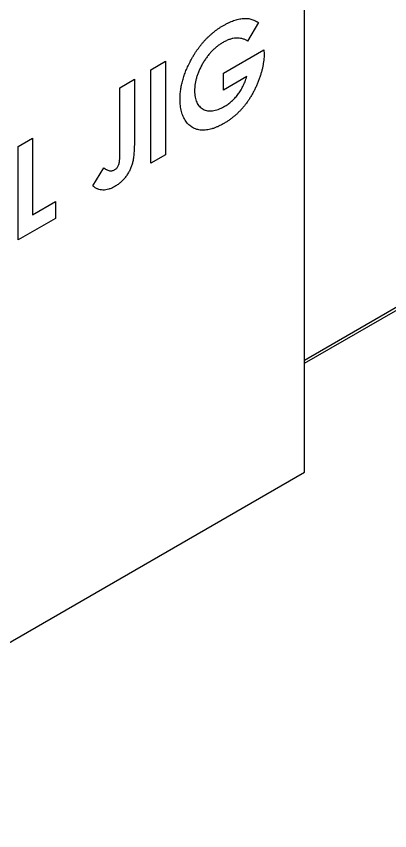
# Model space of a CAD drawing. Header units: inches. Extents: x -4.3 to 17.5, y -13.3 to 0.
# Drawn here: x 14.581 to 15.396, y -11.488 to -9.71 of the extents above; entities that cross this region are included whole.
import ezdxf

# ---------------------------------------------------------------- set-up
doc = ezdxf.new("R2010")
doc.units = ezdxf.units.IN
doc.header["$LTSCALE"] = 0.5
doc.header["$MEASUREMENT"] = 0
doc.layers.add('Housing', color=150, linetype='CONTINUOUS')
doc.layers.add('Jig', color=41, linetype='CONTINUOUS', lineweight=13)

msp = doc.modelspace()

# ---------------------------------------------------------------- linework, layer by layer
at = {"layer": 'Housing', "linetype": 'Continuous', "lineweight": 25, "transparency": 16777216}
for p, q in [((15.210335, -10.460225), (15.637406, -10.214001)), ((15.210335, -10.46699), (15.633263, -10.223158))]:
    msp.add_line(p, q, dxfattribs=at)
at = {"layer": 'Jig', "linetype": 'Continuous', "lineweight": 25, "transparency": 16777216}
for p, q in [((15.210335, -10.704643), (15.210335, -8.775217)), ((15.109447, -9.723644), (15.085437, -9.764043)), ((15.033559, -9.834435), (15.121699, -9.783552)), ((15.121699, -9.783552), (15.121947, -9.792119)), ((14.874913, -9.826569), (14.906642, -9.808252)), ((14.906642, -9.808252), (14.906642, -10.012387)), ((14.874913, -10.030704), (14.874913, -9.826569)), ((15.033559, -9.871075), (15.033559, -9.834435)), ((15.084304, -9.84178), (15.033559, -9.871075)), ((14.806922, -9.865819), (14.838651, -9.847502)), ((14.838651, -9.847502), (14.838651, -9.98302)), ((14.806922, -10.009842), (14.806922, -9.865819)), ((14.584818, -9.994037), (14.616547, -9.97572)), ((14.616547, -9.97572), (14.616547, -10.143216)), ((14.584818, -10.198172), (14.584818, -9.994037)), ((14.906642, -10.012387), (14.874913, -10.030704)), ((14.747996, -10.080294), (14.772006, -10.040795)), ((14.771789, -10.041151), (14.77702, -10.044171)), ((14.616547, -10.143216), (14.666407, -10.114432)), ((14.666407, -10.114432), (14.666407, -10.151072)), ((14.666407, -10.151072), (14.584818, -10.198172)), ((12.558685, -12.235408), (15.210335, -10.704643))]:
    msp.add_line(p, q, dxfattribs=at)
for points, knots in [([(15.033169, -9.729975), (15.03507, -9.728911), (15.038853, -9.726795), (15.044477, -9.724015), (15.050023, -9.721532), (15.055467, -9.719468), (15.060828, -9.717703), (15.066078, -9.716376), (15.071252, -9.715326), (15.07462, -9.714926), (15.076301, -9.714726)], [0, 0, 0, 0, 0.1289757, 0.25661428, 0.38237486, 0.50745021, 0.63123181, 0.75422072, 0.87730085, 1, 1, 1, 1]), ([(15.076301, -9.714726), (15.077716, -9.714622), (15.080593, -9.71441), (15.084779, -9.714644), (15.088975, -9.71516), (15.093137, -9.716091), (15.097256, -9.717436), (15.101378, -9.71911), (15.105459, -9.721185), (15.1081, -9.722814), (15.109447, -9.723644)], [0, 0, 0, 0, 0.11179902, 0.22739611, 0.34565664, 0.46739984, 0.59420801, 0.72467753, 0.85964712, 1, 1, 1, 1]), ([(14.961566, -9.80701), (14.96272, -9.804882), (14.965011, -9.80066), (14.968673, -9.794516), (14.972428, -9.78856), (14.976328, -9.782843), (14.980352, -9.777299), (14.984512, -9.771984), (14.988787, -9.766817), (14.993208, -9.761916), (14.997754, -9.757186), (15.002445, -9.752696), (15.007245, -9.748347), (15.012196, -9.744288), (15.01725, -9.740371), (15.022441, -9.736704), (15.027756, -9.733145), (15.03135, -9.73104), (15.033169, -9.729975)], [0, 0, 0, 0, 0.06378691, 0.126616058, 0.188342718, 0.249479055, 0.30986417, 0.370656288, 0.430675157, 0.491277681, 0.551873821, 0.613065496, 0.675167018, 0.737704584, 0.801473299, 0.866115599, 0.932260377, 1, 1, 1, 1]), ([(15.085437, -9.764043), (15.083536, -9.762943), (15.079807, -9.760784), (15.073707, -9.758693), (15.06739, -9.757568), (15.060834, -9.757429), (15.05403, -9.758313), (15.046992, -9.760198), (15.039709, -9.763112), (15.034778, -9.765777), (15.032284, -9.767126)], [0, 0, 0, 0, 0.13444697, 0.26380716, 0.38924124, 0.51149641, 0.63242722, 0.75343872, 0.87525975, 1, 1, 1, 1]), ([(15.032284, -9.767126), (15.030121, -9.768438), (15.025875, -9.771016), (15.019635, -9.775573), (15.013672, -9.780612), (15.007959, -9.786122), (15.002529, -9.792134), (14.997352, -9.798622), (14.99246, -9.805595), (14.98789, -9.812951), (14.98373, -9.820504), (14.980097, -9.828115), (14.977003, -9.835675), (14.974456, -9.843208), (14.972518, -9.85067), (14.971135, -9.858086), (14.970257, -9.865467), (14.970153, -9.870217), (14.9701, -9.872622)], [0, 0, 0, 0, 0.067187574, 0.13192869, 0.195188847, 0.257128331, 0.318842593, 0.380492512, 0.443218728, 0.507125304, 0.570712137, 0.632481965, 0.693252695, 0.753131329, 0.81345766, 0.873863111, 0.936110268, 1, 1, 1, 1]), ([(15.121947, -9.792119), (15.121915, -9.794375), (15.121852, -9.798882), (15.12127, -9.805872), (15.120306, -9.812995), (15.118989, -9.820228), (15.117338, -9.827589), (15.115233, -9.835089), (15.112768, -9.842714), (15.110006, -9.850403), (15.106902, -9.858043), (15.10356, -9.865509), (15.100028, -9.872764), (15.096229, -9.879781), (15.092222, -9.886565), (15.087999, -9.893105), (15.083546, -9.899411), (15.078885, -9.905502), (15.07399, -9.911309), (15.068889, -9.916846), (15.063589, -9.922108), (15.058076, -9.927096), (15.052361, -9.931788), (15.046444, -9.936158), (15.040321, -9.940342), (15.036169, -9.942811), (15.034054, -9.944068)], [0, 0, 0, 0, 0.04195372, 0.08383258, 0.12532245, 0.16681547, 0.20847518, 0.25064342, 0.29309367, 0.33644235, 0.37959375, 0.42165642, 0.4629884, 0.50371807, 0.54386324, 0.58360823, 0.62314292, 0.66301274, 0.70293171, 0.74288752, 0.78365169, 0.82485059, 0.86692569, 0.91006572, 0.95421246, 1, 1, 1, 1]), ([(14.938371, -9.89098), (14.938434, -9.887614), (14.938558, -9.880966), (14.939703, -9.870618), (14.941489, -9.860216), (14.944052, -9.849715), (14.947341, -9.839133), (14.951309, -9.828475), (14.956043, -9.817702), (14.959707, -9.810608), (14.961566, -9.80701)], [0, 0, 0, 0, 0.12925561, 0.2552415, 0.37890223, 0.50142384, 0.62325871, 0.74643708, 0.87137012, 1, 1, 1, 1]), ([(15.034692, -9.90706), (15.036145, -9.906206), (15.038997, -9.90453), (15.043181, -9.901632), (15.047189, -9.898629), (15.051035, -9.895495), (15.054681, -9.892098), (15.058177, -9.888569), (15.061504, -9.884865), (15.064642, -9.880936), (15.067639, -9.876833), (15.070466, -9.872486), (15.073174, -9.867926), (15.07573, -9.863136), (15.078092, -9.858112), (15.080334, -9.852876), (15.082432, -9.847405), (15.083671, -9.843681), (15.084304, -9.84178)], [0, 0, 0, 0, 0.06934871, 0.13614695, 0.20055535, 0.2627939, 0.32342156, 0.38246435, 0.44096387, 0.49829222, 0.555828, 0.61428406, 0.67368091, 0.73476536, 0.7975553, 0.86227615, 0.92967099, 1, 1, 1, 1]), ([(14.9701, -9.872622), (14.970149, -9.875052), (14.970246, -9.879838), (14.971173, -9.886408), (14.972601, -9.892419), (14.974692, -9.897728), (14.977265, -9.902527), (14.980528, -9.906575), (14.984333, -9.910049), (14.988673, -9.912852), (14.993394, -9.91502), (14.998507, -9.91629), (15.003857, -9.916844), (15.009529, -9.916454), (15.015425, -9.915366), (15.021606, -9.913431), (15.028057, -9.910709), (15.032458, -9.908288), (15.034692, -9.90706)], [0, 0, 0, 0, 0.06387923, 0.12585082, 0.18647209, 0.24647648, 0.30625841, 0.36695118, 0.42886088, 0.49256868, 0.55660611, 0.61908674, 0.6810492, 0.74278507, 0.80489645, 0.86784906, 0.93293296, 1, 1, 1, 1]), ([(15.034054, -9.944068), (15.031799, -9.945334), (15.027327, -9.947844), (15.020715, -9.950993), (15.014296, -9.953596), (15.008066, -9.955666), (15.002012, -9.957261), (14.996144, -9.958264), (14.990474, -9.958701), (14.984986, -9.958657), (14.979749, -9.958036), (14.974774, -9.956897), (14.970091, -9.955197), (14.965649, -9.953039), (14.961553, -9.950246), (14.957651, -9.947073), (14.954131, -9.943212), (14.950842, -9.938943), (14.94792, -9.934188), (14.945365, -9.929067), (14.943186, -9.923613), (14.941468, -9.917746), (14.940073, -9.911594), (14.939075, -9.905082), (14.938511, -9.898191), (14.938418, -9.893394), (14.938371, -9.89098)], [0, 0, 0, 0, 0.04517288, 0.08954612, 0.13281276, 0.17510201, 0.21703018, 0.25838045, 0.29957632, 0.34070769, 0.3815383, 0.42194159, 0.46211527, 0.5024334, 0.54275152, 0.58340721, 0.62466273, 0.6667924, 0.70898836, 0.75068593, 0.79205511, 0.83320278, 0.87443934, 0.91587333, 0.95765594, 1, 1, 1, 1]), ([(14.838651, -9.98302), (14.838639, -9.985617), (14.838617, -9.99062), (14.838393, -9.997934), (14.838089, -10.004697), (14.837652, -10.010928), (14.837003, -10.016674), (14.836269, -10.021874), (14.835458, -10.026543), (14.834089, -10.032035), (14.831964, -10.038468), (14.828757, -10.045943), (14.824763, -10.053134), (14.820164, -10.060033), (14.81492, -10.066421), (14.809153, -10.072179), (14.80288, -10.077251), (14.798535, -10.079938), (14.796298, -10.081321)], [0, 0, 0, 0, 0.07640535, 0.14721803, 0.21205899, 0.27099949, 0.32417099, 0.37196981, 0.41410523, 0.45098126, 0.51807721, 0.58331967, 0.64875638, 0.71544988, 0.78313488, 0.85208492, 0.92384796, 1, 1, 1, 1]), ([(14.796334, -10.044661), (14.797181, -10.044121), (14.798811, -10.043082), (14.801053, -10.040697), (14.802942, -10.037893), (14.804186, -10.035205), (14.804979, -10.032734), (14.805474, -10.030502), (14.805944, -10.027898), (14.806321, -10.024962), (14.806605, -10.021659), (14.806747, -10.018054), (14.80692, -10.01403), (14.806921, -10.011288), (14.806922, -10.009842)], [0, 0, 0, 0, 0.08366061, 0.16085185, 0.23674446, 0.3196478, 0.36732551, 0.42620955, 0.49352409, 0.57302528, 0.66250602, 0.7645432, 0.87587812, 1, 1, 1, 1]), ([(14.772006, -10.040795), (14.773263, -10.04171), (14.775615, -10.043424), (14.77916, -10.045383), (14.782358, -10.046755), (14.785372, -10.047335), (14.788217, -10.047329), (14.790953, -10.046928), (14.793666, -10.046029), (14.795458, -10.04511), (14.796334, -10.044661)], [0, 0, 0, 0, 0.19118873, 0.35776552, 0.49958607, 0.61804467, 0.72179554, 0.81927216, 0.91167234, 1, 1, 1, 1]), ([(14.796298, -10.081321), (14.793968, -10.082583), (14.789371, -10.085073), (14.782629, -10.087565), (14.77615, -10.089061), (14.769966, -10.089386), (14.763993, -10.08877), (14.758339, -10.086992), (14.752886, -10.084278), (14.749654, -10.081645), (14.747996, -10.080294)], [0, 0, 0, 0, 0.1238731, 0.24432612, 0.36309192, 0.48280641, 0.60469074, 0.73101202, 0.8620339, 1, 1, 1, 1])]:
    msp.add_open_spline(points, degree=3, knots=knots, dxfattribs=at)

doc.saveas('drawing.dxf')
